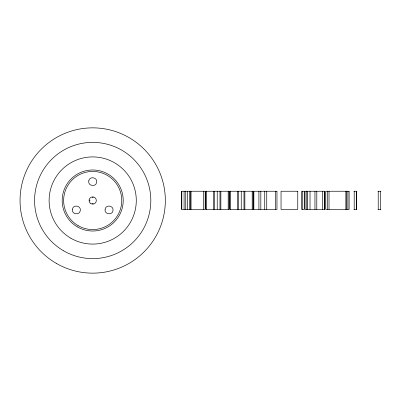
<?xml version="1.0" encoding="UTF-8"?>
<svg xmlns="http://www.w3.org/2000/svg" width="401" height="401" viewBox="0 0 401 401"><rect width="100%" height="100%" fill="white"/><g stroke="black" fill="none" stroke-linecap="round" stroke-linejoin="round"><path stroke-width="0.6" d="M89.844 199.934L89.844 201.066M92.13 197.648L93.263 197.648M93.263 203.352L92.13 203.352M353.928 191.247L356.92 191.247M377.942 191.247L380.935 191.247M353.928 209.457L356.92 209.457M377.942 209.457L380.935 209.457M380.584 191.247L380.584 209.457M378.218 191.247L378.218 209.457M356.574 191.247L356.574 209.457M356.319 191.247L356.319 209.457M354.208 191.247L354.208 209.457M347.898 191.247L347.898 209.457M346.489 191.247L346.489 209.457M345.857 191.247L345.857 209.457M329.02 191.247L329.02 209.457M327.662 191.247L327.662 209.457M324.685 191.247L324.685 209.457M322.504 191.247L322.504 209.457M316.805 191.247L316.78 209.457M314.95 191.247L314.95 209.457M310.028 191.247L310.028 209.457M307.682 191.247L307.682 209.457M306.77 191.247L306.77 209.457M302.735 191.247L302.735 209.457M275.698 191.247L275.698 209.457M266.74 191.247L266.74 209.457M264.725 191.247L264.725 209.457M260.83 191.247L260.83 209.457M258.911 191.247L258.911 209.457M253.843 191.247L253.843 209.457M252.204 191.247L252.204 209.457M244.861 191.247L244.861 209.457M243.993 191.247L243.993 209.457M241.252 191.247L241.252 209.457M238.58 191.247L238.58 209.457M237.382 191.247L237.382 209.457M230.535 191.247L230.535 209.457M228.189 191.247L228.189 209.457M220.851 191.247L220.851 209.457M219.984 191.247L219.984 209.457M217.237 191.247L217.237 209.457M214.565 191.247L214.565 209.457M213.372 191.247L213.372 209.457M206.525 191.247L206.525 209.457M203.472 191.247L203.402 209.457M191.046 191.247L191.046 209.457M190.505 191.247L190.505 209.457M189.478 191.247L189.478 209.457M187.648 191.247L187.648 209.457M185.748 191.247L185.748 209.457M184.084 191.247L184.084 209.457M181.808 191.247L181.808 209.457M72.421 209.167C71.203 214.164 79.468 215.808 80.255 210.725C81.473 205.723 73.208 204.079 72.421 209.167M88.776 180.831C87.558 185.833 95.824 187.478 96.616 182.39C97.829 177.392 89.568 175.748 88.776 180.831M105.132 209.167C103.919 214.164 112.18 215.808 112.972 210.725C114.19 205.723 105.924 204.079 105.132 209.167M205.187 191.247L181.688 191.247L181.688 209.457L205.187 209.457L205.187 191.247M229.081 191.247L205.723 191.247L205.723 209.457L229.081 209.457L229.081 191.247M253.091 191.247L229.738 191.247L229.738 209.457L253.091 209.457L253.091 191.247M276.966 191.247L253.678 191.247L253.678 209.457L276.966 209.457L276.966 191.247M297.763 191.247L281.046 191.247L281.046 209.457L297.763 209.457L297.763 191.247M304.304 191.247L301.702 191.247L301.702 209.457L304.304 209.457L304.304 191.247M324.8 191.247L305.011 191.247L305.011 209.457L324.8 209.457L324.8 191.247M349.116 191.247L325.762 191.247L325.762 209.457L349.116 209.457L349.116 191.247M90.882 203.648A3.634 3.634 0 0 0 96.33 200.5A3.634 3.634 0 0 0 90.882 197.352A3.634 3.634 0 0 0 90.882 203.648M77.438 226.926A30.511 30.511 0 0 0 123.207 200.5A30.511 30.511 0 0 0 77.438 174.074A30.511 30.511 0 0 0 77.438 226.926M78.165 225.663A29.057 29.057 0 0 0 121.754 200.5A29.057 29.057 0 0 0 78.165 175.337A29.057 29.057 0 0 0 78.165 225.663M70.902 238.249A43.589 43.589 0 0 0 136.285 200.5A43.589 43.589 0 0 0 70.902 162.751A43.589 43.589 0 0 0 70.902 238.249M63.639 250.831A58.115 58.115 0 0 0 150.811 200.5A58.115 58.115 0 0 0 63.639 150.169A58.115 58.115 0 0 0 63.639 250.831M56.371 263.412A72.646 72.646 0 0 0 165.342 200.5A72.646 72.646 0 0 0 56.371 137.588A72.646 72.646 0 0 0 56.371 263.412"/></g></svg>
